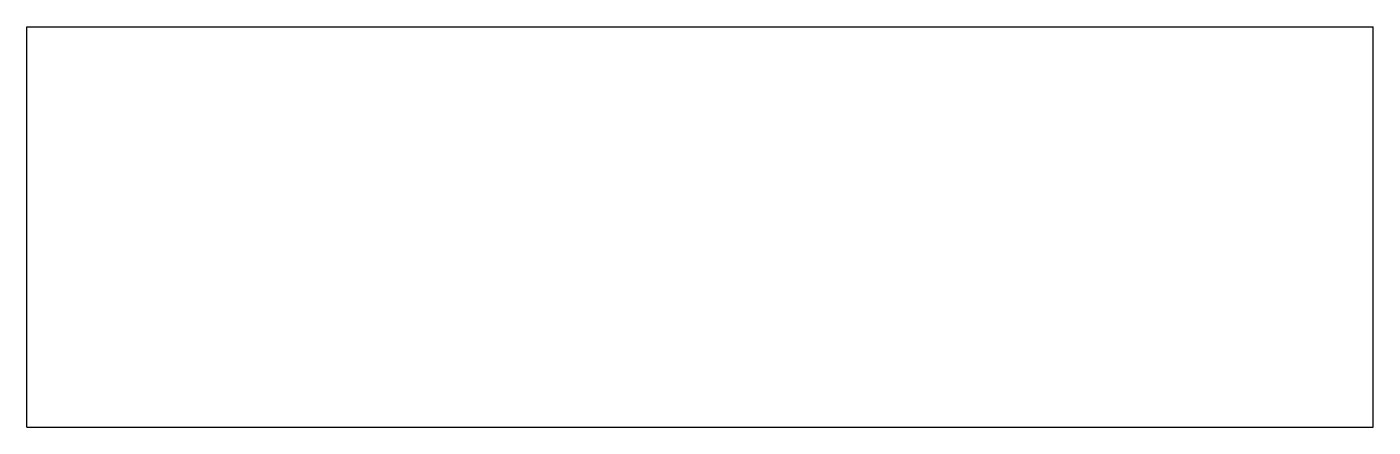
# Model space of a CAD drawing. Header units: millimetres. Extents: x -505 to 505, y -300 to 0.
import ezdxf

# ---------------------------------------------------------------- set-up
doc = ezdxf.new("R2010")
doc.units = ezdxf.units.MM

msp = doc.modelspace()

# ---------------------------------------------------------------- linework, layer by layer
at = {"color": 7, "linetype": 'Continuous', "lineweight": 25}
for p, q in [((-505, -300), (-505, 0)), ((-505, 0), (505, 0)), ((505, -300), (505, 0)), ((-505, -300), (505, -300))]:
    msp.add_line(p, q, dxfattribs=at)

doc.saveas('drawing.dxf')
